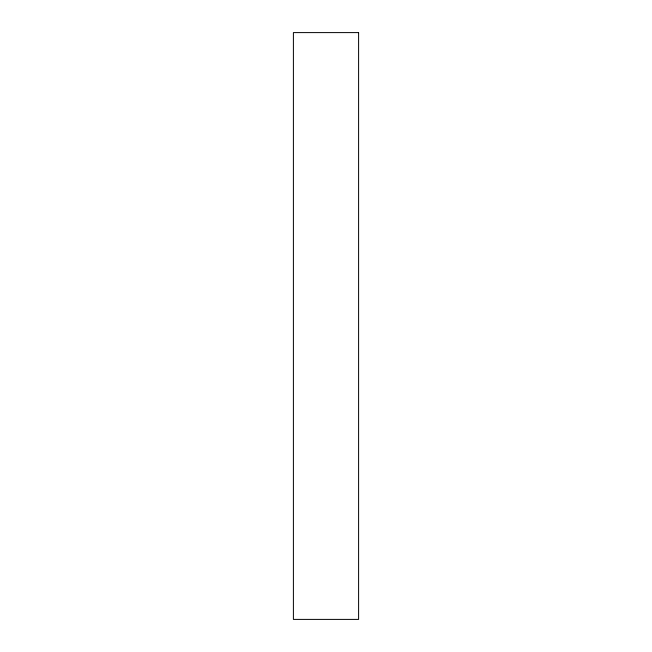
<?xml version="1.0" encoding="UTF-8"?>
<svg xmlns="http://www.w3.org/2000/svg" width="652" height="652" viewBox="0 0 652 652"><rect width="100%" height="100%" fill="white"/><g stroke="black" fill="none" stroke-linecap="round" stroke-linejoin="round"><path stroke-width="0.98" d="M358.6 32.6L293.4 32.6L293.4 619.4L358.6 619.4L358.6 32.6"/></g></svg>
